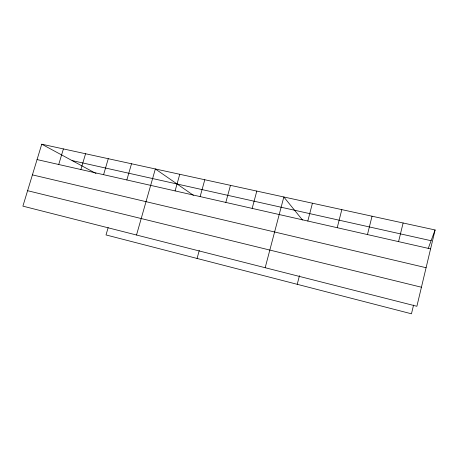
<?xml version="1.0" encoding="UTF-8"?>
<svg xmlns="http://www.w3.org/2000/svg" width="458" height="458" viewBox="0 0 458 458"><rect width="100%" height="100%" fill="white"/><g stroke="black" fill="none" stroke-linecap="round" stroke-linejoin="round"><path stroke-width="0.69" d="M435.1 229.962L416.883 306.276L22.9 206.14L41.747 144.196L435.1 229.962L428.173 248.608M413.563 305.045L411.467 313.804L106.021 234.943L108.157 227.574M398.569 241.629L403.12 222.989M367.465 234.57L372.039 216.21M337.225 227.706L341.823 209.621M297.225 284.309L299.469 275.624M307.816 221.031L312.43 203.215M265.176 267.718L283.834 196.98L302.463 219.983M252.163 208.401L256.806 191.083M225.817 202.419L230.471 185.341M197.072 258.449L199.27 250.446M200.135 196.591L204.8 179.748M175.093 190.912L179.765 174.286M136.513 235.017L155.348 168.962L193.425 195.308M126.843 179.96L131.526 163.769M103.588 174.681L108.271 158.697M80.889 169.529L85.572 153.751M58.716 164.502L63.404 148.919M72.089 160.575L431.104 240.719M37.064 159.584L430.583 248.894M32.415 174.87L426.089 267.718M27.6 190.7L421.429 287.223M41.747 144.196L95.991 173.479"/></g></svg>
